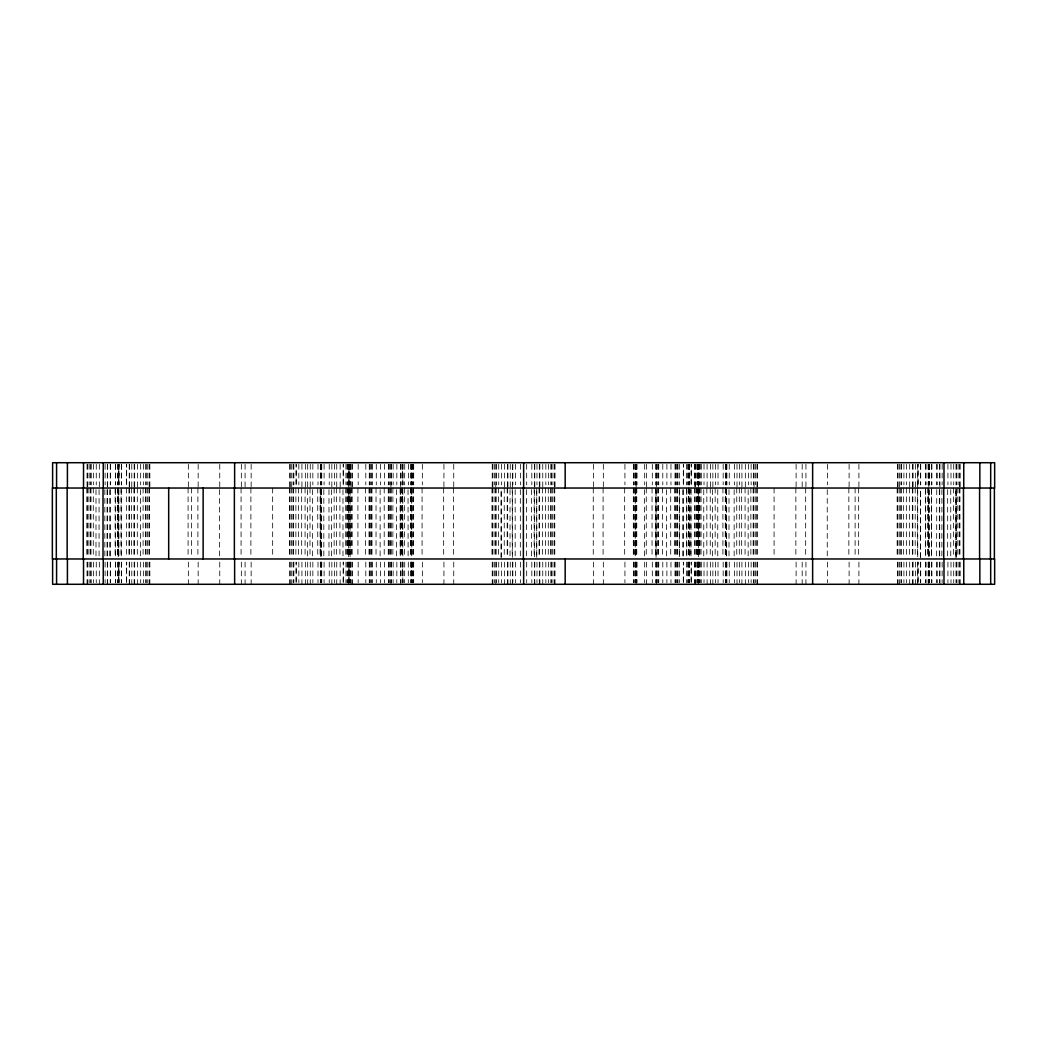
<?xml version="1.0" encoding="UTF-8"?>
<svg xmlns="http://www.w3.org/2000/svg" width="1047" height="1047" viewBox="0 0 1047 1047"><rect width="100%" height="100%" fill="white"/><g stroke="black" fill="none" stroke-linecap="round" stroke-linejoin="round"><path stroke-width="0.75" stroke-dasharray="5 3.75" d="M960.191 464.292L960.191 488.033M960.191 562.134L960.191 584.291M959.942 488.033L959.942 557.344M959.549 464.292L959.536 488.033M959.549 562.134L959.536 584.291M959.288 488.033L959.288 557.344M958.097 464.292L958.11 484.866M958.097 562.134L958.097 582.708M957.835 488.033L957.835 557.344M956.657 464.292L956.657 484.866M956.657 562.134L956.657 582.708M956.003 464.292L956.003 484.866M956.003 562.134L956.003 582.708M953.712 464.292L953.712 484.866M953.712 562.134L953.712 582.708M953.451 488.033L953.451 557.344M951.003 464.292L951.003 484.866M951.003 562.134L951.003 582.708M950.741 489.656L950.755 557.344M947.928 464.292L947.928 484.866M947.928 562.134L947.915 582.708M947.666 489.656L947.653 557.344M942.156 464.292L942.117 484.866M942.156 562.134L942.117 582.708M941.894 489.656L941.868 557.344M939.944 464.292L939.944 488.033M939.944 562.134L939.944 584.291M939.696 489.656L939.696 557.344M939.591 464.292L939.591 484.866M939.591 562.134L939.591 582.708M939.329 489.656L939.329 557.344M937 464.292L937 484.866M937 562.134L937 582.708M936.895 464.292L936.895 484.866M936.895 562.134L936.895 582.708M936.751 489.656L936.633 557.344M931.843 464.292L931.843 484.866M931.843 562.134L931.843 582.708M931.673 464.292L931.673 484.866M931.594 489.656L931.594 557.344M931.673 562.134L931.673 582.708M931.411 488.033L931.411 557.344M929.5 464.292L929.5 484.866M929.5 562.134L929.5 582.708M929.16 464.292L929.16 484.866M929.252 489.656L929.252 557.344M929.16 562.134L929.16 582.708M929.055 464.292L929.055 484.866M929.055 562.134L929.055 582.708M928.807 464.292L928.898 557.344M928.807 562.134L928.807 584.291M928.545 488.033L928.545 557.344M928.323 464.292L928.453 484.866M928.467 489.656L928.467 557.344M928.453 562.134L928.453 582.708M928.113 464.292L928.113 484.866M928.205 488.033L928.061 557.344M928.113 562.134L928.113 582.708M927.851 488.033L927.851 557.344M925.941 464.292L925.941 484.866M925.941 562.134L925.941 582.708M925.77 464.292L925.77 484.866M925.679 489.656L925.679 557.344M925.77 562.134L925.77 582.708M925.509 488.033L925.509 557.344M920.706 464.292L920.706 484.866M920.706 562.134L920.706 582.708M920.601 464.292L920.601 484.866M920.601 562.134L920.601 582.708M918.01 484.866L918.01 464.292L918.01 488.033M918.01 582.708L918.01 562.134L918.01 584.291M917.669 464.292L917.748 557.344M917.669 562.134L917.669 584.291M917.408 488.033L917.408 557.344M915.484 464.292L915.444 488.033M915.484 562.134L915.444 584.291M915.222 488.033L915.183 557.344M913.102 464.292L913.102 488.033M913.102 562.134L913.102 584.291M912.84 488.033L912.84 557.344M912.604 464.292L912.604 488.033M912.604 562.134L912.604 584.291M912.343 488.033L912.343 557.344M909.686 464.292L909.686 488.033M909.686 562.134L909.686 584.291M909.424 488.033L909.424 557.344M906.61 464.292L906.61 484.866M906.61 562.134L906.597 582.708M906.349 488.033L906.349 557.344M903.901 464.292L903.901 484.866M903.901 562.134L903.901 582.708M903.64 488.033L903.64 557.344M901.611 464.292L901.611 484.866M901.611 562.134L901.611 582.708M901.349 488.033L901.349 557.344M900.957 464.292L900.957 484.866M900.957 562.134L900.957 582.708M900.695 488.033L900.695 557.344M899.504 464.292L899.504 488.033M899.504 562.134L899.504 584.291M899.242 488.033L899.242 557.344M898.064 464.292L898.064 488.033M898.064 562.134L898.064 584.291M897.803 488.033L897.803 557.344M897.41 464.292L897.397 488.033M897.41 562.134L897.397 584.291M897.148 488.033L897.148 557.344M858.906 464.292L858.906 488.033M858.906 562.134L858.906 584.291M858.658 488.033L858.658 557.344M855.111 488.033L855.111 557.344M849.104 464.292L849.104 488.033M849.104 562.134L849.104 584.291M848.842 488.033L848.842 557.344M827.51 464.292L827.51 484.866M827.51 562.134L827.51 582.708M827.248 489.656L827.248 557.344M805.928 464.292L805.928 488.033M805.928 562.134L805.928 584.291M805.667 488.033L805.667 557.344M802.185 464.292L802.185 488.033M802.185 562.134L802.185 584.291M796.113 464.292L796.113 488.033M796.113 562.134L796.113 584.291M795.851 488.033L795.851 557.344M774.073 488.033L774.073 557.344M757.622 464.292L757.622 488.033M757.622 562.134L757.622 584.291M757.361 488.033L757.361 557.344M756.955 464.292L756.955 488.033M756.955 562.134L756.955 584.291M756.693 488.033L756.706 557.344M755.515 464.292L755.515 484.866M755.515 562.134L755.515 582.708M755.253 488.033L755.253 557.344M754.076 464.292L754.076 488.033M754.076 562.134L754.076 584.291M753.814 488.033L753.814 557.344M753.421 464.292L753.421 484.866M753.421 562.134L753.408 582.708M753.159 488.033L753.159 557.344M751.131 464.292L751.131 484.866M751.131 562.134L751.131 582.708M750.869 488.033L750.869 557.344M748.422 464.292L748.422 484.866M748.422 562.134L748.422 582.708M748.16 489.656L748.16 557.344M745.333 464.292L745.333 488.033M745.333 562.134L745.333 584.291M745.071 488.033L745.071 557.344M741.917 464.292L741.917 488.033M741.917 562.134L741.917 584.291M741.656 488.033L741.656 557.344M739.575 464.292L739.575 484.866M739.575 562.134L739.575 582.708M739.313 488.033L739.313 557.344M737.009 464.292L737.009 488.033M737.009 562.134L737.009 584.291M736.748 488.033L736.748 557.344M734.418 464.292L734.418 484.866M734.418 562.134L734.418 582.708M734.156 489.656L734.156 557.344M729.262 464.292L729.262 484.866M729.262 562.134L729.262 582.708M729 489.656L729 557.344M726.919 464.292L726.919 484.866M726.919 562.134L726.919 582.708M726.566 464.292L726.566 484.866M726.657 489.656L726.657 557.344M726.566 562.134L726.566 582.708M726.317 489.656L726.317 557.344M726.225 464.292L726.225 484.866M726.212 562.134L726.212 582.708M725.872 464.292L725.872 484.866M725.964 488.033L725.964 557.344M725.872 562.134L725.872 582.708M725.519 464.292L725.519 484.866M725.61 488.033L725.61 557.344M725.519 562.134L725.519 582.708M725.27 488.033L725.257 557.344M723.176 464.292L723.176 484.866M723.176 562.134L723.176 582.708M722.914 488.033L722.914 557.344M718.02 464.292L718.02 484.866M718.02 562.134L718.02 582.708M717.758 489.656L717.758 557.344M715.428 464.292L715.428 484.866M715.428 562.134L715.428 582.708M715.166 488.033L715.166 557.344M712.863 464.292L712.863 488.033M712.863 562.134L712.863 584.291M712.601 489.656L712.601 557.344M710.52 464.292L710.52 488.033M710.52 562.134L710.52 584.291M710.259 488.033L710.259 557.344M707.091 464.292L707.105 488.033M707.105 562.134L707.105 584.291M706.843 488.033L706.843 557.344M704.016 464.292L704.016 484.866M704.016 562.134L704.016 582.708M703.754 489.656L703.754 557.344M701.307 464.292L701.307 484.866M701.32 562.134L701.32 582.708M701.058 488.033L701.045 557.344M700.181 464.292L700.181 484.866M700.181 562.134L700.181 582.708M699.919 488.033L699.919 557.344M699.723 464.292L699.723 484.866M699.723 562.134L699.723 582.708M699.461 488.033L699.461 557.344M699.016 464.292L699.016 484.866M699.016 562.134L699.03 582.708M698.702 464.292L698.702 484.866M698.768 488.033L698.755 557.344M698.702 562.134L698.702 582.708M698.362 464.292L698.441 557.344M698.375 562.134L698.362 584.291M698.284 464.292L698.284 484.866M698.27 488.033L698.244 557.344M698.284 562.134L698.284 582.708M698.022 464.292L698.022 484.866M698.022 488.033L698.1 557.344M698.022 562.134L698.022 582.708M697.76 488.033L697.76 557.344M697.682 464.292L697.682 484.866M697.682 562.134L697.682 582.708M697.42 488.033L697.42 557.344M697.21 464.292L697.21 484.866M697.21 562.134L697.21 582.708M696.922 464.292L696.922 484.866M696.962 488.033L696.962 557.344M696.922 562.134L696.922 582.708M696.661 488.033L696.661 557.344M695.47 464.292L695.47 488.033M695.483 562.134L695.47 584.291M695.221 488.033L695.221 557.344M694.881 464.292L694.881 484.866M694.881 562.134L694.881 582.708M694.802 464.292L694.815 488.033M694.802 562.134L694.815 584.291M694.567 488.033L694.541 557.344M690.981 489.656L690.981 557.344M690.85 488.033L690.85 557.344M689.58 464.292L689.58 484.866M689.58 562.134L689.58 582.708M689.332 464.292L689.332 484.866M689.319 489.656L689.319 557.344M689.266 562.134L689.266 582.708M689.096 464.292L689.031 484.866M689.005 488.033L689.07 557.344M689.096 562.134L689.096 582.708M688.834 464.292L688.834 484.866M688.834 488.033L688.782 557.344M688.834 562.134L688.834 582.708M688.743 464.292L688.586 484.866M688.586 488.033L688.586 557.344M688.586 562.134L688.743 582.708M688.324 488.033L688.481 557.344M687.054 464.292L687.054 484.866M687.054 562.134L687.054 582.708M686.937 464.292L686.937 484.866M686.806 489.656L686.806 557.344M686.937 562.134L686.937 582.708M686.675 488.033L686.675 557.344M683.102 489.656L683.102 557.344M683.024 489.656L683.024 557.344M679.66 464.292L679.634 484.866M679.634 562.134L679.66 582.708M679.398 488.033L679.398 557.344L679.372 489.656M677.985 464.292L677.985 484.866M677.985 562.134L677.985 582.708M677.723 488.033L677.723 557.344M677.514 464.292L677.514 484.866M677.514 562.134L677.514 582.708M677.252 488.033L677.252 557.344M676.493 464.292L676.493 484.866M676.493 562.134L676.493 582.708M676.231 488.033L676.231 557.344M675.472 464.292L675.472 484.866M675.472 562.134L675.472 582.708M675.21 488.033L675.21 557.344M675.014 464.292L675.014 484.866M675.014 562.134L675.014 582.708M674.752 488.033L674.752 557.344M670.97 464.292L670.97 484.866M670.97 562.134L670.97 582.708M670.708 488.033L670.721 557.344M666.887 464.292L666.887 484.866M666.874 562.134L666.887 582.708M666.625 489.656L666.625 557.344M662.79 464.292L662.79 484.866M662.79 562.134L662.79 582.708M662.529 488.033L662.529 557.344M658.759 464.292L658.746 484.866M658.746 562.134L658.759 582.708M658.498 488.033L658.484 557.344M658.288 464.292L658.288 484.866M658.288 562.134L658.288 582.708M658.026 488.033L658.026 557.344M657.267 464.292L657.267 484.866M657.267 562.134L657.267 582.708M657.006 488.033L657.006 557.344M656.325 464.292L656.325 488.033M656.325 562.134L656.325 584.291M656.247 464.292L656.247 484.866M656.247 562.134L656.247 582.708M655.775 464.292L655.775 484.866M655.775 562.134L655.775 582.708M655.514 488.033L655.514 557.344M652.307 464.292L652.307 484.866M652.307 562.134L652.307 582.708M652.045 488.033L652.045 557.344M646.509 464.292L646.509 488.033M646.509 562.134L646.509 584.291M646.261 488.033L646.248 557.344M644.677 464.292L644.677 484.866M644.677 562.134L644.677 582.708M644.415 489.656L644.415 557.344M637.047 464.292L637.047 484.866M637.047 562.134L637.047 582.708M636.785 488.033L636.785 557.344M636.55 464.292L636.55 484.866M636.55 562.134L636.55 582.708M636.288 488.033L636.288 557.344M636.092 464.292L636.092 488.033M636.092 562.134L636.092 584.291M635.83 488.033L635.83 557.344M635.751 464.292L635.751 484.866M635.751 562.134L635.751 582.708M635.49 464.292L635.49 484.866M635.49 488.033L635.49 557.344M635.49 562.134L635.49 582.708M635.228 489.656L635.228 557.344M635.058 464.292L635.071 484.866M635.071 562.134L635.058 582.708M634.809 488.033L634.809 557.344M634.037 464.292L634.037 484.866M634.037 562.134L634.037 582.708M633.579 464.292L633.579 484.866M633.788 488.033L633.788 557.344M633.579 562.134L633.579 582.708M633.317 488.033L633.317 557.344M624.928 464.292L624.928 484.866M624.928 562.134L624.928 582.708M624.666 488.033L624.666 557.344M603.334 464.292L603.334 488.033M603.334 562.134L603.334 584.291M603.085 488.033L603.085 557.344M593.518 464.292L593.518 488.033M593.518 562.134L593.518 584.291M593.256 488.033L593.256 557.344M555.028 464.292L555.028 488.033M555.028 562.134L555.028 584.291M554.766 488.033L554.779 557.344M554.373 464.292L554.373 488.033M554.373 562.134L554.373 584.291M554.112 488.033L554.112 557.344M552.934 464.292L552.934 484.866M552.934 562.134L552.934 582.708M552.672 488.033L552.672 557.344M551.481 464.292L551.481 484.866M551.481 562.134L551.481 582.708M551.232 488.033L551.219 557.344M550.827 464.292L550.827 484.866M550.827 562.134L550.827 582.708M550.578 488.033L550.565 557.344M548.549 464.292L548.536 484.866M548.549 562.134L548.536 582.708M548.288 488.033L548.275 557.344M545.84 464.292L545.827 484.866M545.827 562.134L545.84 582.708M545.579 488.033L545.579 557.344M542.752 464.292L542.752 488.033M542.752 562.134L542.752 584.291M542.49 488.033L542.49 557.344M539.846 464.292L539.846 488.033M539.846 562.134L539.846 584.291M539.585 488.033L539.585 557.344M539.323 464.292L539.323 488.033M539.323 562.134L539.323 584.291M539.074 488.033L539.074 557.344M536.98 464.292L536.98 484.866M536.98 562.134L536.98 582.708M534.781 464.292L534.781 488.033M534.781 562.134L534.781 584.291M534.428 464.292L534.52 557.344M534.428 562.134L534.415 584.291M534.166 488.033L534.166 557.344M531.824 464.292L531.837 484.866M531.837 562.134L531.837 582.708M531.575 489.656L531.575 557.344M526.68 464.292L526.68 484.866M526.68 562.134L526.68 582.708M526.419 489.656L526.419 557.344M520.595 464.292L520.595 484.866M520.595 562.134L520.595 582.708M520.333 489.656L520.333 557.344M515.438 464.292L515.438 484.866M515.438 562.134L515.438 582.708M515.176 489.656L515.176 557.344M512.834 464.292L512.834 484.866M512.834 562.134L512.834 582.708M512.572 557.344L512.493 464.292M512.493 562.134L512.493 584.291M512.232 488.033L512.232 557.344M510.269 464.292L510.282 488.033M510.269 562.134L510.282 584.291M510.02 489.656L510.02 557.344M507.926 464.292L507.926 488.033M507.926 562.134L507.926 584.291M507.664 488.033L507.677 557.344M507.429 464.292L507.429 488.033M507.429 562.134L507.429 584.291M507.167 488.033L507.167 557.344M504.51 464.292L504.51 488.033M504.51 562.134L504.51 584.291M504.248 488.033L504.248 557.344M501.421 464.292L501.434 484.866M501.434 562.134L501.434 582.708M498.725 464.292L498.725 484.866M498.725 562.134L498.725 582.708M498.464 488.033L498.464 557.344M496.435 464.292L496.435 484.866M496.435 562.134L496.435 582.708M496.186 488.033L496.173 557.344M495.781 464.292L495.781 488.033M495.781 562.134L495.781 584.291M495.519 488.033L495.519 557.344M494.341 464.292L494.341 484.866M494.328 562.134L494.328 582.708M494.079 488.033L494.079 557.344M492.888 464.292L492.888 488.033M492.888 562.134L492.888 584.291M492.627 488.033L492.627 557.344M492.234 464.292L492.234 488.033M492.234 562.134L492.234 584.291M491.972 488.033L491.972 557.344M453.744 464.292L453.744 488.033M453.744 562.134L453.744 584.291M453.482 488.033L453.482 557.344M443.928 464.292L443.928 488.033M443.928 562.134L443.928 584.291M443.666 488.033L443.666 557.344M422.334 464.292L422.334 484.866M422.347 562.134L422.334 582.708M422.072 488.033L422.072 557.344M413.683 464.292L413.683 484.866M413.683 562.134L413.683 582.708M413.421 488.033L413.421 557.344M413.212 464.292L413.212 484.866M413.212 562.134L413.212 582.708M412.963 488.033L412.963 557.344M412.191 464.292L412.191 484.866M412.191 562.134L412.191 582.708M412.021 464.292L412.021 484.866M412.021 562.134L411.995 582.708M411.785 464.292L411.785 484.866M411.942 488.033L411.942 557.344M411.785 562.134L411.785 582.708M411.746 489.656L411.746 557.344M411.51 464.292L411.51 484.866M411.523 488.033L411.523 557.344M411.51 562.134L411.51 582.708M411.183 464.292L411.183 484.866M411.262 488.033L411.249 557.344M411.183 562.134L411.183 582.708M410.921 488.033L410.921 557.344M410.712 464.292L410.712 484.866M410.712 562.134L410.712 582.708M410.45 488.033L410.45 557.344M408.382 464.292L408.382 484.866M408.304 562.134L408.304 582.708M408.042 489.656L408.121 557.344M404.731 464.292L404.613 484.866M404.731 562.134L404.613 582.708M404.351 488.033L404.469 557.344M403.082 464.292L403.082 484.866M403.082 562.134L403.082 582.708M402.833 484.866L402.532 464.292M402.82 489.656L402.82 557.344M402.833 582.708L402.532 562.134M402.493 488.033L402.572 557.344M402.244 464.292L402.244 484.866M402.323 488.033L402.27 557.344M402.336 562.134L402.336 582.708M402.087 464.292L402.087 484.866M402.074 488.033L401.983 557.344M402.087 562.134L402.087 582.708M401.826 488.033L401.826 557.344M400.752 464.292L400.752 488.033M400.752 562.134L400.752 584.291M400.556 464.292L400.556 484.866M400.491 488.033L400.491 557.344M400.425 562.134L400.556 582.708M400.294 489.656L400.294 557.344M400.176 488.033L400.176 557.344M396.865 464.292L396.787 484.866M396.865 562.134L396.787 582.708M396.604 489.656L396.604 557.344M393.135 464.292L393.162 484.866M393.162 562.134L393.135 582.708M392.9 488.033L392.874 557.344M391.473 464.292L391.473 484.866M391.473 562.134L391.473 582.708M391.225 488.033L391.225 557.344M390.937 464.292L390.937 488.033M390.937 562.134L390.937 584.291M390.753 488.033L390.675 557.344M389.994 464.292L389.994 484.866M389.994 562.134L389.994 582.708M389.733 488.033L389.733 557.344M388.974 464.292L388.974 484.866M388.974 562.134L388.974 582.708M388.712 488.033L388.712 557.344M388.516 464.292L388.516 484.866M388.516 562.134L388.516 582.708M388.254 488.033L388.254 557.344M384.471 464.292L384.471 484.866M384.471 562.134L384.471 582.708M384.21 488.033L384.21 557.344M380.375 464.292L380.375 484.866M380.375 562.134L380.375 582.708M380.126 489.656L380.113 557.344M376.292 464.292L376.279 484.866M376.279 562.134L376.292 582.708M376.03 488.033L376.03 557.344M372.248 464.292L372.248 484.866M372.248 562.134L372.248 582.708M371.986 488.033L371.986 557.344M371.79 464.292L371.79 484.866M371.79 562.134L371.79 582.708M371.528 488.033L371.528 557.344M370.769 464.292L370.756 484.866M370.769 562.134L370.756 582.708M370.507 488.033L370.507 557.344M369.748 464.292L369.748 484.866M369.735 562.134L369.748 582.708M369.486 488.033L369.486 557.344M369.277 464.292L369.277 484.866M369.277 562.134L369.277 582.708M369.015 488.033L369.015 557.344M365.809 464.292L365.809 484.866M365.809 562.134L365.809 582.708M365.547 488.033L365.547 557.344M358.179 464.292L358.179 484.866M358.179 562.134L358.179 582.708M357.917 488.033L357.917 557.344M352.433 464.292L352.446 488.033M352.433 562.134L352.433 584.291M352.185 488.033L352.185 557.344M351.779 464.292L351.779 488.033M351.779 562.134L351.779 584.291M351.53 488.033L351.53 557.344M350.549 464.292L350.549 484.866M350.549 562.134L350.549 582.708M350.339 464.292L350.339 484.866M350.287 488.033L350.287 557.344M350.339 562.134L350.339 582.708M350.051 464.292L350.078 557.344M350.051 562.134L350.051 584.291M349.593 464.292L349.593 484.866M349.79 488.033L349.79 557.344M349.58 562.134L349.593 582.708M349.253 464.292L349.253 484.866M349.332 488.033L349.332 557.344M349.253 562.134L349.253 582.708M348.991 488.033L348.991 557.344M348.73 488.033L348.73 557.344M348.559 464.292L348.638 557.344M348.559 562.134L348.559 584.291M348.298 488.033L348.298 557.344M348.245 464.292L348.245 484.866M348.245 562.134L348.245 582.708M347.984 488.033L347.984 557.344M347.539 464.292L347.539 484.866M347.539 562.134L347.539 582.708M347.277 488.033L347.277 557.344M347.081 464.292L347.081 484.866M347.081 562.134L347.081 582.708M346.819 488.033L346.819 557.344M345.955 464.292L345.955 484.866M345.955 562.134L345.955 582.708M345.693 488.033L345.693 557.344M342.984 489.656L342.984 557.344M340.157 464.292L340.17 488.033M340.157 562.134L340.157 584.291M339.895 488.033L339.909 557.344M336.741 464.292L336.741 488.033M336.741 562.134L336.741 584.291M336.48 488.033L336.48 557.344M334.399 464.292L334.399 484.866M334.399 562.134L334.399 582.708M334.137 488.033L334.137 557.344M331.834 464.292L331.834 488.033M331.834 562.134L331.834 584.291M331.572 489.656L331.572 557.344M329.242 464.292L329.242 484.866M329.242 562.134L329.242 582.708M328.98 489.656L328.98 557.344M324.086 464.292L324.086 484.866M324.086 562.134L324.086 582.708M323.824 489.656L323.824 557.344M321.743 464.292L321.743 484.866M321.743 562.134L321.743 582.708M321.481 489.656L321.481 557.344M321.39 464.292L321.39 484.866M321.39 562.134L321.39 582.708M321.036 464.292L321.049 484.866M321.141 489.656L321.141 557.344M321.049 562.134L321.049 582.708M320.788 488.033L320.788 557.344L320.788 489.656M320.696 464.292L320.696 484.866M320.696 562.134L320.696 582.708M320.356 464.292L320.343 484.866M320.434 488.033L320.434 557.344M320.343 562.134L320.343 582.708M320.094 488.033L320.094 557.344M318 464.292L318 484.866M318 562.134L318 582.708M317.738 488.033L317.751 557.344M312.844 464.292L312.844 484.866M312.844 562.134L312.844 582.708M312.582 489.656L312.582 557.344M310.252 464.292L310.252 488.033M310.252 562.134L310.252 584.291M309.991 488.033L309.991 557.344M307.687 464.292L307.687 488.033M307.687 562.134L307.687 584.291M307.425 489.656L307.425 557.344M305.344 464.292L305.344 488.033M305.344 562.134L305.344 584.291M305.083 488.033L305.083 557.344M301.929 464.292L301.929 488.033M301.929 562.134L301.929 584.291M301.667 488.033L301.667 557.344M298.84 464.292L298.84 484.866M298.84 562.134L298.84 582.708M298.578 488.033L298.578 557.344M295.882 488.033L295.882 557.344M293.841 464.292L293.854 484.866M293.854 562.134L293.841 582.708M293.592 488.033L293.592 557.344M293.186 464.292L293.186 484.866M293.186 562.134L293.199 582.708M292.938 488.033L292.924 557.344M291.747 464.292L291.747 488.033M291.747 562.134L291.747 584.291M291.485 488.033L291.485 557.344M290.294 464.292L290.307 488.033M290.294 562.134L290.307 584.291M290.045 488.033L290.045 557.344M289.639 464.292L289.639 488.033M289.639 562.134L289.639 584.291M289.378 488.033L289.391 557.344M272.665 488.033L272.665 557.344M251.149 464.292L251.149 488.033M251.149 562.134L251.149 584.291M250.887 488.033L250.887 557.344M245.077 464.292L245.077 488.033M245.077 562.134L245.077 584.291M241.334 464.292L241.334 488.033M241.334 562.134L241.334 584.291M241.072 488.033L241.072 557.344M219.752 464.292L219.752 488.033M219.752 562.134L219.752 584.291M219.49 489.656L219.49 557.344M198.158 464.292L198.158 488.033M198.158 562.134L198.158 584.291M197.896 488.033L197.896 557.344M191.627 488.033L191.627 557.344M188.342 464.292L188.342 488.033M188.342 562.134L188.342 584.291M188.094 488.033L188.094 557.344M149.852 464.292L149.852 488.033M149.852 562.134L149.852 584.291M149.59 488.033L149.59 557.344M149.198 464.292L149.198 488.033M149.198 562.134L149.198 584.291M148.936 488.033L148.936 557.344M147.745 464.292L147.758 484.866M147.758 562.134L147.758 582.708M147.496 488.033L147.496 557.344M146.305 464.292L146.305 484.866M146.305 562.134L146.305 582.708M146.043 488.033L146.056 557.344M145.651 464.292L145.664 484.866M145.651 562.134L145.651 582.708M145.389 488.033L145.402 557.344M143.36 464.292L143.374 484.866M143.36 562.134L143.374 582.708M143.099 488.033L143.099 557.344M140.651 464.292L140.651 484.866M140.651 562.134L140.664 582.708M140.403 489.656L140.403 557.344M137.576 464.292L137.576 488.033M137.576 562.134L137.576 584.291M137.314 488.033L137.314 557.344M134.67 464.292L134.67 488.033M134.67 562.134L134.67 584.291M134.409 488.033L134.409 557.344M134.147 464.292L134.147 488.033M134.147 562.134L134.147 584.291M133.898 488.033L133.898 557.344M131.778 464.292L131.778 488.033M131.804 562.134L131.778 584.291M131.556 488.033L131.516 557.344M129.606 464.292L129.606 488.033M129.606 562.134L129.606 584.291M129.344 488.033L129.344 557.344M129.239 464.292L129.252 488.033M129.252 562.134L129.252 584.291M128.99 488.033L128.99 557.344M126.399 488.033L126.399 557.344M121.504 464.292L121.504 484.866M121.504 562.134L121.504 582.708M121.321 464.292L121.321 484.866M121.243 489.656L121.243 557.344M121.321 562.134L121.321 582.708M121.059 488.033L121.059 557.344M119.162 464.292L119.162 484.866M119.162 562.134L119.162 582.708M118.9 489.656L118.9 557.344M118.455 464.292L118.455 484.866M118.442 488.033L118.547 557.344M118.376 562.134L118.455 582.708M118.206 488.033L118.193 557.344L118.128 489.656M118.115 464.292L117.971 484.866M118.115 562.134L117.971 582.708M117.761 464.292L117.761 484.866M117.853 488.033L117.709 557.344M117.761 562.134L117.761 582.708M117.5 488.033L117.5 557.344M115.589 464.292L115.589 484.866M115.589 562.134L115.589 582.708M115.419 464.292L115.419 484.866M115.34 489.656L115.34 557.344M115.419 562.134L115.419 582.708M115.157 488.033L115.157 557.344M110.367 464.292L110.367 484.866M110.367 562.134L110.367 582.708M110.262 464.292L110.262 484.866M110.105 489.656L110.105 557.344M110.262 562.134L110.262 582.708M110 489.656L110 557.344M107.658 464.292L107.658 488.033M107.658 562.134L107.658 584.291M107.318 464.292L107.318 488.033M107.396 489.656L107.396 557.344M107.318 562.134L107.318 584.291M107.056 489.656L107.056 557.344M105.106 464.292L105.132 484.866M105.106 562.134L105.132 582.708M104.844 489.656L104.844 557.344M99.334 464.292L99.334 488.033M99.334 562.134L99.334 584.291M99.072 489.656L99.072 557.344M96.259 464.292L96.259 484.866M96.259 562.134L96.259 582.708M95.997 489.656L95.997 557.344M93.549 464.292L93.549 484.866M93.549 562.134L93.549 582.708M93.288 488.033L93.288 557.344M91.259 464.292L91.259 484.866M91.259 562.134L91.259 582.708M91.01 488.033L90.997 557.344M90.605 464.292L90.605 484.866M90.605 562.134L90.605 582.708M90.343 488.033L90.343 557.344M89.152 464.292L89.165 484.866M89.165 562.134L89.152 582.708M88.903 488.033L88.903 557.344M87.712 464.292L87.712 488.033M87.712 562.134L87.712 584.291M87.451 488.033L87.451 557.344M87.058 464.292L87.058 488.033M87.058 562.134L87.058 584.291M86.796 488.033L86.796 557.344M956.395 557.344L956.408 488.033L956.395 557.344M955.741 557.344L955.754 488.033L955.741 557.344M920.457 557.344L920.457 489.656L920.352 557.344M691.229 484.866L691.229 464.292L691.112 484.866M691.229 582.708L691.229 562.134L691.112 582.708M683.364 484.866L683.364 464.292L683.285 484.866M683.364 582.708L683.364 562.134L683.285 582.708M656.063 557.344L656.063 488.033L655.985 557.344M536.731 557.344L536.731 488.033L536.718 557.344M501.173 557.344L501.173 489.656L501.173 557.344M348.991 484.866L348.991 464.292L348.9 484.866M348.991 582.708L348.991 562.134L348.9 582.708M343.246 484.866L343.246 464.292L343.246 484.866M343.246 582.708L343.246 562.134L343.246 582.708M296.144 484.866L296.144 464.292L296.131 484.866M296.144 582.708L296.144 562.134L296.131 582.708M126.661 484.866L126.661 464.292L126.543 484.866M126.661 582.708L126.661 562.134L126.543 582.708M118.808 484.866L118.808 464.292L118.704 484.866M118.808 582.708L118.808 562.134L118.704 582.708"/><path stroke-width="1.5" d="M994.388 488.033L994.388 558.967M990.684 462.709L990.684 488.033M990.684 558.967L990.684 584.291M990.423 488.033L990.423 558.967M979.848 462.709L979.848 488.033M979.848 558.967L979.848 584.291M979.586 488.033L979.586 558.967M963.75 462.709L963.75 488.033M963.75 558.967L963.75 584.291M963.489 488.033L963.489 558.967M943.988 462.709L943.988 488.033M943.988 558.967L943.988 584.291M943.74 488.033L943.74 558.967M812.629 462.709L812.629 488.033M812.629 558.967L812.629 584.291M812.367 488.033L812.367 558.967M565.171 462.709L565.171 488.033M565.171 558.967L565.171 584.291M523.631 462.709L523.631 488.033M523.631 558.967L523.631 584.291M523.369 488.033L523.369 558.967M234.633 462.709L234.633 488.033M234.633 558.967L234.633 584.291M234.371 488.033L234.371 558.967M203.131 488.033L203.131 558.967M168.685 488.033L168.685 558.967M103.26 462.709L103.26 488.033M103.26 558.967L103.26 584.291M103.012 488.033L103.012 558.967M83.511 462.709L83.511 488.033M83.511 558.967L83.511 584.291M83.25 488.033L83.25 558.967M67.414 462.709L67.414 488.033M67.414 558.967L67.414 584.291M67.152 488.033L67.152 558.967M56.577 462.709L56.577 488.033M56.577 558.967L56.577 584.291M56.316 488.033L56.316 558.967M52.612 488.033L52.612 462.709L994.65 462.709L994.65 488.033L52.35 488.033L52.35 558.967L994.65 558.967L994.65 584.291L52.612 584.291L52.612 558.967"/></g></svg>
